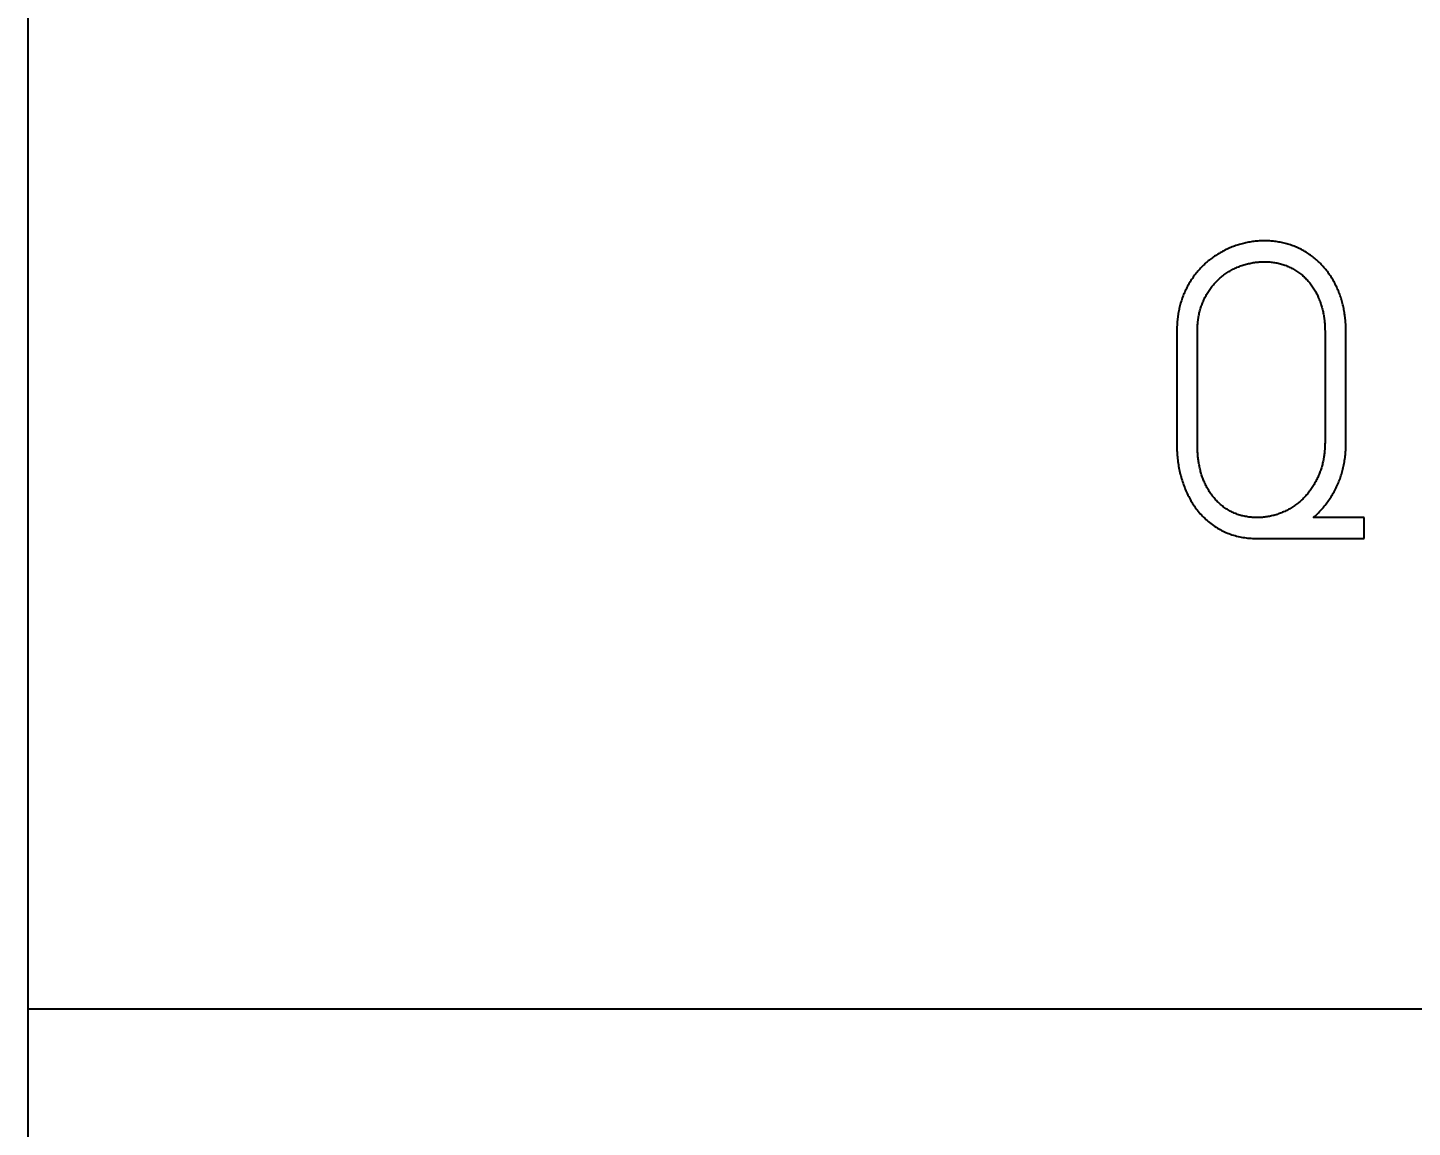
# Model space of a CAD drawing. Extents: x 0 to 420, y 0 to 297.
# Drawn here: x 109.27 to 117.22, y 151.96 to 158.27 of the extents above; entities that cross this region are included whole.
import ezdxf
from ezdxf.enums import TextEntityAlignment as Align

# ---------------------------------------------------------------- set-up
doc = ezdxf.new("R2010")
doc.units = 0
doc.header["$LTSCALE"] = 23.1
for name, color, linetype in [('10000_FRONT', 7, 'CONTINUOUS'), ('10100_DIM_FRONT', 7, 'CONTINUOUS'), ('10500_FRONT_LABELING', 7, 'CONTINUOUS')]:
    doc.layers.add(name, color=color, linetype=linetype)
doc.dimstyles.get("Standard").update_dxf_attribs({"dimtxt": 2.5, "dimasz": 2.5, "dimexe": 1.25, "dimexo": 0.625, "dimtad": 1, "dimcen": 2.5, "dimazin": 3, "dimtfac": 1, "dimtmove": 0, "dimatfit": 3})

# ---------------------------------------------------------------- blocks, each defined once
blk = doc.blocks.new('*D0')
at = {"layer": '10100_DIM_FRONT', "linetype": 'CONTINUOUS'}
for p, q in [((109.270844, 186.639203), (109.270844, 130.967761)), ((144.770844, 186.639203), (144.770844, 130.967761)), ((109.270844, 132.967761), (127.020844, 132.967761)), ((144.770844, 132.967761), (127.020844, 132.967761))]:
    blk.add_line(p, q, dxfattribs=at)
for points in [[(112.770844, 133.467761), (109.270844, 132.967761), (112.770844, 132.467761)], [(141.270844, 132.467761), (144.770844, 132.967761), (141.270844, 133.467761)]]:
    blk.add_solid(points, dxfattribs=at)
blk.add_text('35,5', height=3.5, dxfattribs=at).set_placement((123.190186, 133.842761), (132.690186, 133.842761), align=Align.FIT)

msp = doc.modelspace()

# ---------------------------------------------------------------- linework, layer by layer
at = {"layer": '10000_FRONT', "color": 7, "linetype": 'CONTINUOUS'}
for p, q in [((109.2708, 231.6402), (109.2708, 141.6402)), ((109.2708, 152.6402), (144.7708, 152.6402))]:
    msp.add_line(p, q, dxfattribs=at)
at = {"layer": '10500_FRONT_LABELING', "color": 7, "linetype": 'CONTINUOUS'}
for p, q in [((115.8709, 156.5262), (115.8709, 155.8825)), ((115.9888, 155.8759), (115.9887, 156.5262)), ((116.722, 156.5262), (116.722, 155.8967)), ((116.8423, 155.8967), (116.8423, 156.5262)), ((116.946, 155.4605), (116.6537, 155.4605)), ((116.946, 155.3402), (116.946, 155.4605)), ((116.333, 155.3402), (116.946, 155.3402))]:
    msp.add_line(p, q, dxfattribs=at)
for points in [[(116.8423, 156.5262), (116.8422, 156.5338), (116.8421, 156.5414), (116.8419, 156.5489), (116.8417, 156.5565), (116.8413, 156.564), (116.8409, 156.5715), (116.8404, 156.5791), (116.8398, 156.5866), (116.8392, 156.594), (116.8384, 156.6015), (116.8376, 156.609), (116.8367, 156.6164), (116.8357, 156.6238), (116.8346, 156.6313), (116.8334, 156.6387), (116.8322, 156.646), (116.8308, 156.6534), (116.8293, 156.6608), (116.8278, 156.6681), (116.8261, 156.6754), (116.8244, 156.6827), (116.8226, 156.69), (116.8206, 156.6973), (116.8186, 156.7046), (116.8165, 156.7118), (116.8142, 156.719), (116.8119, 156.7262), (116.8094, 156.7334), (116.8069, 156.7406), (116.8042, 156.7477), (116.8015, 156.7548), (116.7986, 156.7619), (116.7957, 156.7689), (116.7927, 156.7758), (116.7895, 156.7827), (116.7863, 156.7895), (116.783, 156.7963), (116.7796, 156.803), (116.7761, 156.8097), (116.7725, 156.8163), (116.7688, 156.8229), (116.765, 156.8294), (116.7611, 156.8358), (116.7571, 156.8422), (116.7529, 156.8485), (116.7487, 156.8548), (116.7444, 156.861), (116.7399, 156.8672), (116.7354, 156.8733), (116.7307, 156.8793), (116.726, 156.8853), (116.7211, 156.8911), (116.7161, 156.8969), (116.7111, 156.9026), (116.706, 156.9082), (116.7008, 156.9137), (116.6955, 156.9191), (116.6901, 156.9244), (116.6847, 156.9296), (116.6792, 156.9347), (116.6736, 156.9397), (116.6679, 156.9446), (116.6621, 156.9494), (116.6562, 156.9542), (116.6502, 156.9588), (116.6442, 156.9633), (116.6381, 156.9677), (116.6319, 156.972), (116.6256, 156.9763), (116.6192, 156.9804), (116.6128, 156.9844), (116.6062, 156.9883), (116.5996, 156.9922), (116.5929, 156.9959), (116.5862, 156.9994), (116.5794, 157.0029), (116.5726, 157.0062), (116.5657, 157.0095), (116.5588, 157.0125), (116.5518, 157.0155), (116.5448, 157.0184), (116.5378, 157.0211), (116.5307, 157.0237), (116.5235, 157.0261), (116.5164, 157.0285), (116.5091, 157.0307), (116.5018, 157.0328), (116.4945, 157.0348), (116.4872, 157.0366), (116.4797, 157.0383), (116.4723, 157.0399), (116.4648, 157.0414), (116.4572, 157.0427), (116.4497, 157.044), (116.4421, 157.0451), (116.4346, 157.046), (116.427, 157.0469), (116.4194, 157.0476), (116.4119, 157.0482), (116.4043, 157.0488), (116.3967, 157.0491), (116.3891, 157.0494), (116.3815, 157.0496), (116.374, 157.0496), (116.3664, 157.0496), (116.3588, 157.0494), (116.3512, 157.0491), (116.3436, 157.0487), (116.336, 157.0482), (116.3284, 157.0476), (116.3208, 157.0468), (116.3132, 157.046), (116.3056, 157.045), (116.298, 157.0439), (116.2905, 157.0427), (116.283, 157.0413), (116.2755, 157.0399), (116.2681, 157.0383), (116.2607, 157.0367), (116.2534, 157.0349), (116.246, 157.033), (116.2387, 157.0311), (116.2314, 157.029), (116.2242, 157.0268), (116.217, 157.0245), (116.2098, 157.0221), (116.2027, 157.0196), (116.1956, 157.017), (116.1885, 157.0143), (116.1814, 157.0115), (116.1744, 157.0085), (116.1674, 157.0055), (116.1605, 157.0024), (116.1535, 156.9991), (116.1467, 156.9958), (116.1399, 156.9923), (116.1331, 156.9888), (116.1265, 156.9851), (116.1199, 156.9814), (116.1133, 156.9776), (116.1069, 156.9736), (116.1005, 156.9696), (116.0942, 156.9655), (116.0879, 156.9613), (116.0817, 156.957), (116.0756, 156.9526), (116.0695, 156.9481), (116.0635, 156.9436), (116.0576, 156.9389), (116.0517, 156.9341), (116.0459, 156.9293), (116.0402, 156.9244), (116.0345, 156.9193), (116.0289, 156.9142), (116.0234, 156.909), (116.0179, 156.9037), (116.0125, 156.8982), (116.0072, 156.8927), (116.0021, 156.8872), (115.997, 156.8815), (115.992, 156.8758), (115.9871, 156.87), (115.9824, 156.8641), (115.9777, 156.8582), (115.9731, 156.8522), (115.9687, 156.8461), (115.9643, 156.84), (115.96, 156.8338), (115.9559, 156.8275), (115.9518, 156.8212), (115.9478, 156.8148), (115.9439, 156.8084), (115.9401, 156.8019), (115.9363, 156.7953), (115.9327, 156.7887), (115.9291, 156.782), (115.9257, 156.7752), (115.9223, 156.7684), (115.9191, 156.7615), (115.9159, 156.7546), (115.9129, 156.7477), (115.9099, 156.7407), (115.9071, 156.7336), (115.9044, 156.7266), (115.9018, 156.7195), (115.8993, 156.7124), (115.8969, 156.7052), (115.8946, 156.6981), (115.8925, 156.6908), (115.8904, 156.6836), (115.8885, 156.6763), (115.8867, 156.669), (115.885, 156.6617), (115.8834, 156.6544), (115.8819, 156.647), (115.8805, 156.6395), (115.8792, 156.6321), (115.878, 156.6246), (115.8769, 156.6171)], [(115.9887, 156.5262), (115.9888, 156.533), (115.9889, 156.5399), (115.9891, 156.5467), (115.9894, 156.5535), (115.9898, 156.5603), (115.9902, 156.567), (115.9908, 156.5738), (115.9914, 156.5805), (115.9921, 156.5873), (115.993, 156.594), (115.9939, 156.6007), (115.9949, 156.6074), (115.996, 156.614), (115.9972, 156.6207), (115.9986, 156.6273), (116, 156.6339), (116.0016, 156.6405), (116.0033, 156.6471), (116.005, 156.6536), (116.0069, 156.6602), (116.009, 156.6667), (116.0111, 156.6732), (116.0134, 156.6796), (116.0158, 156.6861), (116.0183, 156.6924), (116.021, 156.6988), (116.0237, 156.7051), (116.0265, 156.7113), (116.0295, 156.7175), (116.0325, 156.7236), (116.0356, 156.7296), (116.0389, 156.7356), (116.0422, 156.7415), (116.0456, 156.7474), (116.0492, 156.7532), (116.0528, 156.759), (116.0565, 156.7647), (116.0603, 156.7703), (116.0643, 156.7759), (116.0683, 156.7814), (116.0725, 156.7869), (116.0768, 156.7923), (116.0812, 156.7976), (116.0857, 156.8028), (116.0903, 156.8079), (116.095, 156.8129), (116.0997, 156.8178), (116.1046, 156.8226), (116.1095, 156.8273), (116.1145, 156.8319), (116.1196, 156.8364), (116.1248, 156.8408), (116.13, 156.8451), (116.1354, 156.8493), (116.1408, 156.8535), (116.1463, 156.8575), (116.1519, 156.8614), (116.1576, 156.8652), (116.1633, 156.869), (116.1691, 156.8726), (116.175, 156.8761), (116.181, 156.8796), (116.1871, 156.8829), (116.1932, 156.886), (116.1993, 156.8891), (116.2055, 156.892), (116.2117, 156.8949), (116.218, 156.8976), (116.2243, 156.9002), (116.2307, 156.9027), (116.2371, 156.9051), (116.2435, 156.9073), (116.25, 156.9095), (116.2565, 156.9116), (116.2631, 156.9135), (116.2697, 156.9154), (116.2763, 156.9171), (116.283, 156.9188), (116.2897, 156.9203), (116.2965, 156.9217), (116.3032, 156.923), (116.31, 156.9242), (116.3168, 156.9252), (116.3235, 156.9262), (116.3303, 156.927), (116.3371, 156.9277), (116.3439, 156.9283), (116.3507, 156.9287), (116.3575, 156.9291), (116.3643, 156.9293), (116.3711, 156.9294), (116.3779, 156.9294), (116.3847, 156.9292), (116.3916, 156.929), (116.3984, 156.9286), (116.4052, 156.9281), (116.4121, 156.9275), (116.4189, 156.9267), (116.4258, 156.9258), (116.4326, 156.9248), (116.4393, 156.9236), (116.4461, 156.9223), (116.4527, 156.9209), (116.4594, 156.9194), (116.466, 156.9177), (116.4725, 156.9159), (116.479, 156.9139), (116.4854, 156.9118), (116.4918, 156.9096), (116.4982, 156.9072), (116.5045, 156.9047), (116.5108, 156.9021), (116.517, 156.8993), (116.5232, 156.8964), (116.5293, 156.8934), (116.5353, 156.8902), (116.5414, 156.8869), (116.5473, 156.8835), (116.5532, 156.8799), (116.559, 156.8762), (116.5648, 156.8724), (116.5704, 156.8685), (116.5759, 156.8645), (116.5813, 156.8604), (116.5866, 156.8561), (116.5919, 156.8518), (116.597, 156.8473), (116.602, 156.8427), (116.607, 156.838), (116.6118, 156.8333), (116.6166, 156.8283), (116.6213, 156.8233), (116.6258, 156.8182), (116.6303, 156.813), (116.6347, 156.8076), (116.6389, 156.8022), (116.643, 156.7968), (116.647, 156.7912), (116.6509, 156.7856), (116.6547, 156.7799), (116.6583, 156.7741), (116.6619, 156.7683), (116.6653, 156.7624), (116.6686, 156.7565), (116.6718, 156.7504), (116.6749, 156.7444), (116.6779, 156.7382), (116.6808, 156.732), (116.6836, 156.7257), (116.6863, 156.7194), (116.6889, 156.713), (116.6914, 156.7067), (116.6938, 156.7002), (116.696, 156.6938), (116.6982, 156.6873), (116.7002, 156.6809), (116.7022, 156.6743), (116.704, 156.6678), (116.7058, 156.6613), (116.7074, 156.6547), (116.709, 156.6481), (116.7105, 156.6415), (116.7118, 156.6348), (116.7131, 156.6282), (116.7143, 156.6215), (116.7154, 156.6148), (116.7164, 156.6081), (116.7173, 156.6013), (116.7182, 156.5945), (116.7189, 156.5878), (116.7196, 156.581), (116.7202, 156.5741), (116.7207, 156.5673), (116.7211, 156.5605), (116.7214, 156.5536), (116.7217, 156.5468), (116.7219, 156.5399), (116.722, 156.5331), (116.722, 156.5262)], [(115.8769, 156.6171), (115.8759, 156.6096), (115.875, 156.6021), (115.8742, 156.5945), (115.8735, 156.5869), (115.8729, 156.5793), (115.8723, 156.5718), (115.8719, 156.5642), (115.8715, 156.5566), (115.8712, 156.549), (115.871, 156.5414), (115.8709, 156.5338), (115.8709, 156.5262)], [(115.8709, 155.8825), (115.8709, 155.8733), (115.8711, 155.8641), (115.8713, 155.8549), (115.8717, 155.8458), (115.8721, 155.8366), (115.8727, 155.8275), (115.8734, 155.8184), (115.8742, 155.8093), (115.8751, 155.8002), (115.8761, 155.7911), (115.8773, 155.7821), (115.8785, 155.773), (115.8799, 155.764), (115.8814, 155.755), (115.8831, 155.746), (115.8848, 155.737), (115.8867, 155.7281), (115.8887, 155.7192), (115.8909, 155.7102), (115.8932, 155.7013), (115.8956, 155.6925), (115.8982, 155.6836), (115.9009, 155.6748), (115.9037, 155.666), (115.9067, 155.6573), (115.9097, 155.6487), (115.913, 155.6401), (115.9163, 155.6315), (115.9197, 155.6231), (115.9233, 155.6146), (115.927, 155.6063), (115.9309, 155.598), (115.9349, 155.5898), (115.939, 155.5816), (115.9432, 155.5735), (115.9476, 155.5655), (115.9521, 155.5575), (115.9568, 155.5496), (115.9616, 155.5418), (115.9666, 155.5341), (115.9718, 155.5264), (115.9771, 155.5188), (115.9825, 155.5113), (115.9881, 155.504), (115.9938, 155.4967), (115.9996, 155.4896), (116.0056, 155.4827), (116.0117, 155.4758), (116.0179, 155.4691), (116.0243, 155.4626), (116.0308, 155.4562), (116.0375, 155.4499), (116.0443, 155.4438), (116.0513, 155.4378), (116.0584, 155.4319), (116.0657, 155.4262), (116.0731, 155.4207), (116.0807, 155.4153), (116.0884, 155.4101), (116.0961, 155.4051), (116.104, 155.4003), (116.1119, 155.3957), (116.1199, 155.3912), (116.1281, 155.387), (116.1363, 155.3829), (116.1446, 155.379), (116.153, 155.3753), (116.1614, 155.3718), (116.17, 155.3684), (116.1786, 155.3653), (116.1874, 155.3623), (116.1962, 155.3595), (116.2051, 155.3569), (116.2141, 155.3545), (116.2231, 155.3523), (116.2321, 155.3503), (116.2412, 155.3485), (116.2502, 155.3469), (116.2594, 155.3454), (116.2685, 155.3442), (116.2776, 155.3431), (116.2868, 155.3422), (116.296, 155.3415), (116.3052, 155.3409), (116.3144, 155.3405), (116.3237, 155.3403), (116.333, 155.3402)], [(116.722, 155.8967), (116.722, 155.89), (116.7219, 155.8834), (116.7217, 155.8767), (116.7215, 155.8701), (116.7212, 155.8635), (116.7208, 155.8569), (116.7203, 155.8504), (116.7198, 155.8438), (116.7191, 155.8372), (116.7184, 155.8307), (116.7177, 155.8241), (116.7168, 155.8176), (116.7159, 155.8111), (116.7148, 155.8046), (116.7137, 155.7981), (116.7125, 155.7916), (116.7112, 155.7851), (116.7098, 155.7787), (116.7083, 155.7722), (116.7067, 155.7658), (116.705, 155.7594), (116.7032, 155.753), (116.7014, 155.7466), (116.6994, 155.7403), (116.6973, 155.7339), (116.6951, 155.7277), (116.6928, 155.7214), (116.6905, 155.7152), (116.688, 155.7091), (116.6855, 155.703), (116.6829, 155.6969), (116.6802, 155.6909), (116.6774, 155.6849), (116.6745, 155.679), (116.6715, 155.6731), (116.6685, 155.6673), (116.6654, 155.6615), (116.6621, 155.6557), (116.6588, 155.65), (116.6554, 155.6443), (116.652, 155.6387), (116.6484, 155.6331), (116.6447, 155.6276), (116.6409, 155.6221), (116.6371, 155.6167), (116.6331, 155.6113), (116.629, 155.606), (116.6249, 155.6008), (116.6207, 155.5957), (116.6164, 155.5907), (116.612, 155.5857), (116.6076, 155.5809), (116.603, 155.5761), (116.5984, 155.5714), (116.5937, 155.5668), (116.589, 155.5623), (116.5841, 155.5578), (116.5792, 155.5535), (116.5742, 155.5492), (116.5691, 155.545), (116.564, 155.5409), (116.5588, 155.5369), (116.5534, 155.5329), (116.5481, 155.5291), (116.5426, 155.5253), (116.537, 155.5216), (116.5314, 155.5181), (116.5257, 155.5146), (116.5199, 155.5112), (116.5141, 155.5079), (116.5083, 155.5048), (116.5024, 155.5017), (116.4965, 155.4988), (116.4905, 155.4959), (116.4845, 155.4932), (116.4784, 155.4906), (116.4723, 155.488), (116.4661, 155.4856), (116.4599, 155.4833), (116.4537, 155.4811), (116.4474, 155.479), (116.4411, 155.477), (116.4347, 155.4751), (116.4283, 155.4733), (116.4219, 155.4716), (116.4154, 155.47), (116.4089, 155.4685), (116.4023, 155.4672), (116.3958, 155.466), (116.3892, 155.4649), (116.3826, 155.4639), (116.3761, 155.463), (116.3695, 155.4623), (116.3629, 155.4617), (116.3563, 155.4612), (116.3498, 155.4609), (116.3432, 155.4606), (116.3366, 155.4605), (116.33, 155.4605), (116.3234, 155.4605), (116.3167, 155.4608), (116.3101, 155.4611), (116.3035, 155.4615), (116.2969, 155.4621), (116.2902, 155.4628), (116.2836, 155.4636), (116.277, 155.4646), (116.2704, 155.4657), (116.2639, 155.4669), (116.2574, 155.4682), (116.2509, 155.4697), (116.2445, 155.4713), (116.2382, 155.473), (116.2319, 155.4749), (116.2256, 155.4769), (116.2194, 155.479), (116.2132, 155.4813), (116.2071, 155.4837), (116.201, 155.4863), (116.195, 155.4889), (116.189, 155.4917), (116.183, 155.4947), (116.1771, 155.4978), (116.1713, 155.501), (116.1655, 155.5044), (116.1598, 155.5078), (116.1542, 155.5114), (116.1487, 155.5152), (116.1433, 155.519), (116.1379, 155.5229), (116.1327, 155.527), (116.1275, 155.5311), (116.1225, 155.5353), (116.1175, 155.5397), (116.1126, 155.5442), (116.1078, 155.5487), (116.1031, 155.5534), (116.0985, 155.5581), (116.0939, 155.563), (116.0895, 155.568), (116.0851, 155.573), (116.0809, 155.5782), (116.0767, 155.5834), (116.0727, 155.5886), (116.0687, 155.594), (116.0649, 155.5994), (116.0612, 155.6048), (116.0575, 155.6104), (116.054, 155.616), (116.0506, 155.6216), (116.0472, 155.6273), (116.044, 155.6331), (116.0409, 155.639), (116.0379, 155.6449), (116.0349, 155.6508), (116.0321, 155.6569), (116.0294, 155.6629), (116.0268, 155.6691), (116.0242, 155.6752), (116.0218, 155.6814), (116.0195, 155.6876), (116.0173, 155.6938), (116.0152, 155.7001), (116.0132, 155.7063), (116.0112, 155.7126), (116.0094, 155.7189), (116.0077, 155.7253), (116.006, 155.7317), (116.0044, 155.738), (116.0029, 155.7444), (116.0015, 155.7509), (116.0002, 155.7573), (115.999, 155.7638), (115.9978, 155.7703), (115.9967, 155.7768), (115.9957, 155.7833), (115.9947, 155.7898), (115.9939, 155.7964), (115.9931, 155.803), (115.9924, 155.8096), (115.9917, 155.8162), (115.9911, 155.8228), (115.9906, 155.8294), (115.9902, 155.836), (115.9898, 155.8427), (115.9895, 155.8493), (115.9892, 155.8559), (115.989, 155.8626), (115.9889, 155.8692), (115.9888, 155.8759)], [(116.6537, 155.4605), (116.6601, 155.4659), (116.6664, 155.4714), (116.6726, 155.477), (116.6787, 155.4827), (116.6846, 155.4885), (116.6905, 155.4945), (116.6962, 155.5005), (116.7018, 155.5066), (116.7073, 155.5128), (116.7127, 155.5191), (116.718, 155.5254), (116.7232, 155.5319), (116.7282, 155.5385), (116.7332, 155.5451), (116.7381, 155.5518), (116.7429, 155.5586), (116.7476, 155.5655), (116.7522, 155.5724), (116.7567, 155.5794), (116.7611, 155.5865), (116.7654, 155.5937), (116.7696, 155.601), (116.7737, 155.6082), (116.7777, 155.6156), (116.7816, 155.623), (116.7853, 155.6304), (116.7889, 155.6378), (116.7924, 155.6454), (116.7958, 155.6529), (116.7991, 155.6605), (116.8022, 155.6682), (116.8052, 155.6759), (116.8081, 155.6837), (116.8109, 155.6915), (116.8136, 155.6993), (116.8161, 155.7072), (116.8185, 155.7152), (116.8208, 155.7232), (116.8229, 155.7312), (116.8249, 155.7393), (116.8268, 155.7475), (116.8286, 155.7557), (116.8303, 155.7639), (116.8318, 155.7721), (116.8332, 155.7803), (116.8345, 155.7886), (116.8357, 155.7968), (116.8368, 155.8051), (116.8378, 155.8134), (116.8387, 155.8217), (116.8394, 155.8299), (116.8401, 155.8383), (116.8407, 155.8466), (116.8412, 155.8549), (116.8416, 155.8632), (116.8419, 155.8716), (116.8421, 155.8799), (116.8422, 155.8883), (116.8423, 155.8967)]]:
    msp.add_lwpolyline(points, dxfattribs=at)

# ---------------------------------------------------------------- dimensions: what is measured, and where the dimension line sits
at = {"layer": '10100_DIM_FRONT', "linetype": 'CONTINUOUS'}
dim = msp.add_linear_dim(base=(144.7708, 132.9678), p1=(109.2708, 186.6392), p2=(144.7708, 186.6392), dimstyle='Standard', dxfattribs=at)
dim.commit()
dim.dimension.update_dxf_attribs({"geometry": '*D0', "text_midpoint": (127.9402, 135.5928), "dimtype": 128})

doc.saveas('drawing.dxf')
